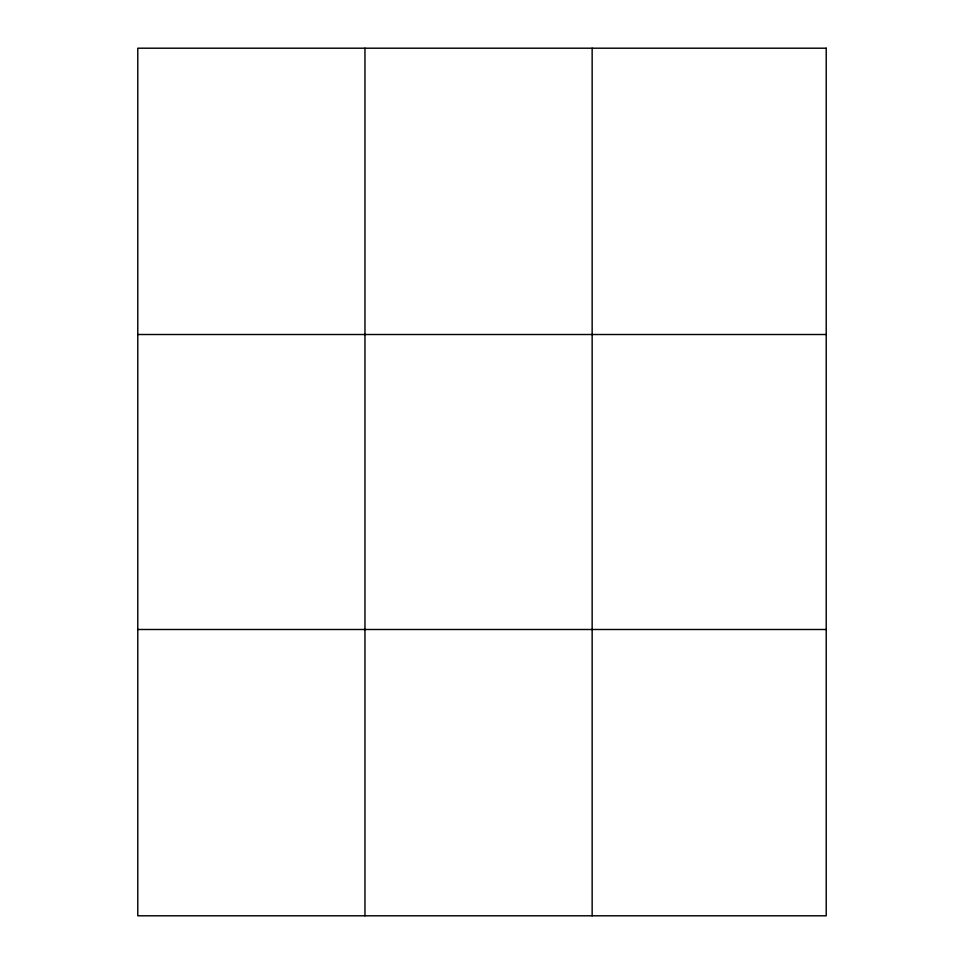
<?xml version="1.0" encoding="UTF-8"?>
<svg xmlns="http://www.w3.org/2000/svg" width="964" height="964" viewBox="0 0 964 964"><rect width="100%" height="100%" fill="white"/><g stroke="black" fill="none" stroke-linecap="round" stroke-linejoin="round"><path stroke-width="1.45" d="M364.958 48.2L364.958 915.8M592.149 48.2L592.149 915.8M137.78 334.508L826.22 334.508M137.78 629.492L826.22 629.492M826.22 48.2L826.22 915.8L137.78 915.8L137.78 48.2L826.22 48.2"/></g></svg>
